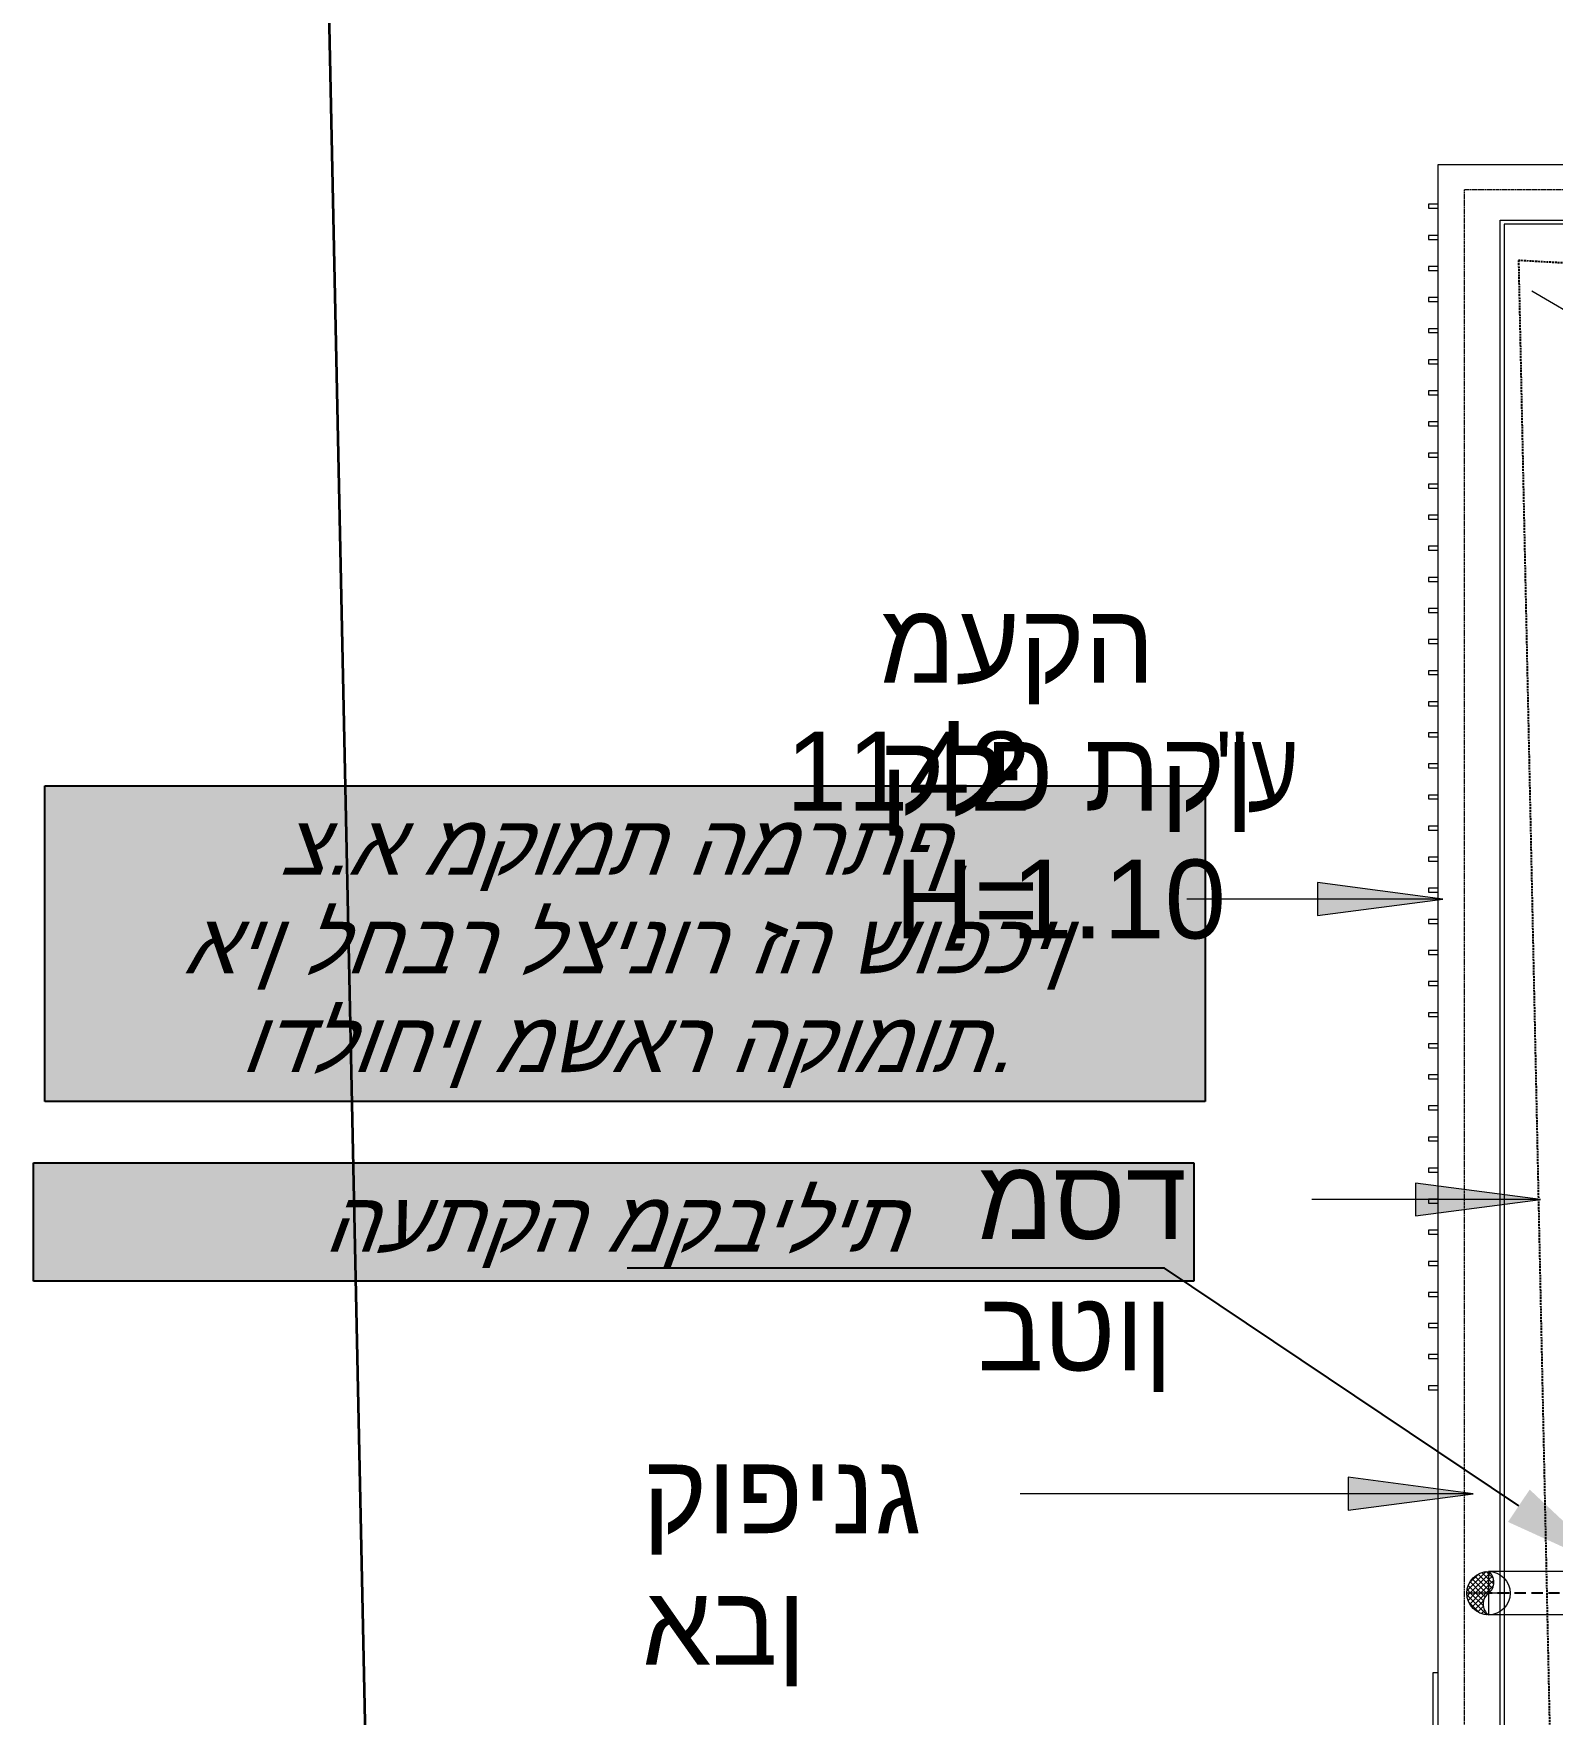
# Model space of a CAD drawing. Header units: centimetres. Extents: x 14435 to 32127, y -4289 to 2500.
# Drawn here: x 17912.9 to 18297.7, y -532.7 to -106.7 of the extents above; entities that cross this region are included whole.
import ezdxf
from ezdxf import colors
from ezdxf.entities.mleader import LeaderData, LeaderLine
from ezdxf.math import Vec2, Vec3

# ---------------------------------------------------------------- set-up
doc = ezdxf.new("R2010")
doc.units = ezdxf.units.CM
doc.linetypes.add('Dash Tiny', pattern=[0.12, 0.06, -0.06])
doc.linetypes.add('Hidden', pattern=[0.714375, 0.47625, -0.238125])
for name, color, linetype, lineweight in [('A-DETL', 7, 'Continuous', 5), ('A-FLOR', 7, 'Continuous', 13), ('A-FLOR-HRAL', 7, 'Continuous', 5), ('A-GLAZ', 7, 'Continuous', 13), ('A-GLAZ-CWMG', 7, 'Continuous', 5), ('G-ANNO-TEXT', 7, 'Continuous', 5)]:
    doc.layers.add(name, color=color, linetype=linetype, lineweight=lineweight)
for name, color, linetype in [('biov 110', 252, 'Continuous'), ('biov center', 130, 'Hidden'), ('BLACK', 250, 'Continuous'), ('hot water', 1, 'Continuous'), ('num of plumbing', 250, 'Continuous')]:
    doc.layers.add(name, color=color, linetype=linetype)
doc.styles.add('Arial_3', font='arial.ttf', dxfattribs={"height": 15})
doc.styles.add('MUR', font='MIRYL', dxfattribs={"oblique": 20})

# ---------------------------------------------------------------- blocks, each defined once
blk = doc.blocks.new('חלון חד כנפי - שירותים מרתף-907261-קומה א - Dependent 1')
at = {"layer": 'A-GLAZ'}
for p, q in [((-33, 12.8), (-33, 14)), ((-33, 14), (33, 14)), ((33, 14), (33, 12.8))]:
    blk.add_line(p, q, dxfattribs=at)
blk = doc.blocks.new('Railing - Railing-956124-קומה א - Dependent 1')
at = {"layer": 'A-FLOR-HRAL'}
for p, q in [((-565.46, -1633.98), (349.64, -1633.98)), ((-565.46, -2200.24), (-565.46, -1633.98)), ((348.64, -1634.98), (-564.46, -1634.98)), ((-564.46, -1634.98), (-564.46, -2199.24))]:
    blk.add_line(p, q, dxfattribs=at)
blk = doc.blocks.new('Rectangular Mullion - פרופיל מרובע 4_1-1033995-קומה א - Dependent 1')
at = {"layer": 'A-GLAZ-CWMG'}
h = blk.add_hatch(dxfattribs=at)
h.set_pattern_fill('FP_59', color=256, style=0, pattern_type=2)
h.set_pattern_definition([(0, (1629.976, 581.602), (0, 10), [])])
h.paths.add_polyline_path([(-1, -2), (-1, 0.35), (0, 0.35), (0, -2)], flags=0)
for p, q in [((-1, -2), (-1, 0.35)), ((0, 0.35), (0, -2)), ((0, -2), (-1, -2))]:
    blk.add_line(p, q, dxfattribs=at)
blk = doc.blocks.new('Rectangular Mullion - פרופיל מרובע 4_1-1033996-קומה א - Dependent 1')
at = {"layer": 'A-GLAZ-CWMG'}
h = blk.add_hatch(dxfattribs=at)
h.set_pattern_fill('FP_60', color=256, style=0, pattern_type=2)
h.set_pattern_definition([(180, (-1930.447, 581.602), (-1e-15, -10), [])])
h.paths.add_polyline_path([(0, 0.35), (-1, 0.35), (-1, -2), (0, -2)], flags=0)
for p, q in [((-1, 0.35), (-1, -2)), ((0, -2), (0, 0.35)), ((-1, -2), (0, -2))]:
    blk.add_line(p, q, dxfattribs=at)
blk = doc.blocks.new('Rectangular Mullion - פרופיל מרובע 4_1-1033991-קומה א - Dependent 1')
at = {"layer": 'A-GLAZ-CWMG'}
h = blk.add_hatch(dxfattribs=at)
h.set_pattern_fill('FP_61', color=256, style=0, pattern_type=2)
h.set_pattern_definition([(0, (1922.066, 581.602), (0, 10), [])])
h.paths.add_polyline_path([(-0.5, -2), (-0.5, 0.35), (0.5, 0.35), (0.5, -2)], flags=0)
for p, q in [((-0.5, -2), (-0.5, 0.35)), ((0.5, 0.35), (0.5, -2)), ((0.5, -2), (-0.5, -2))]:
    blk.add_line(p, q, dxfattribs=at)
blk = doc.blocks.new('Rectangular Mullion - פרופיל מרובע 4_1-V281-קומה א - Dependent 1')
at = {"layer": 'A-GLAZ-CWMG'}
h = blk.add_hatch(dxfattribs=at)
h.set_pattern_fill('FP_62', color=256, style=0, pattern_type=2)
h.set_pattern_definition([(0, (1914.185, 581.602), (0, 10), [])])
h.paths.add_polyline_path([(-0.5, -2), (-0.5, 0.35), (0.5, 0.35), (0.5, -2)], flags=0)
for p, q in [((-0.5, -2), (-0.5, 0.35)), ((0.5, 0.35), (0.5, -2)), ((0.5, -2), (-0.5, -2))]:
    blk.add_line(p, q, dxfattribs=at)
blk = doc.blocks.new('Rectangular Mullion - פרופיל מרובע 4_1-V282-קומה א - Dependent 1')
at = {"layer": 'A-GLAZ-CWMG'}
h = blk.add_hatch(dxfattribs=at)
h.set_pattern_fill('FP_63', color=256, style=0, pattern_type=2)
h.set_pattern_definition([(0, (1906.305, 581.602), (0, 10), [])])
h.paths.add_polyline_path([(-0.5, -2), (-0.5, 0.35), (0.5, 0.35), (0.5, -2)], flags=0)
for p, q in [((-0.5, -2), (-0.5, 0.35)), ((0.5, 0.35), (0.5, -2)), ((0.5, -2), (-0.5, -2))]:
    blk.add_line(p, q, dxfattribs=at)
blk = doc.blocks.new('Rectangular Mullion - פרופיל מרובע 4_1-V283-קומה א - Dependent 1')
at = {"layer": 'A-GLAZ-CWMG'}
h = blk.add_hatch(dxfattribs=at)
h.set_pattern_fill('FP_64', color=256, style=0, pattern_type=2)
h.set_pattern_definition([(0, (1898.424, 581.602), (0, 10), [])])
h.paths.add_polyline_path([(-0.5, -2), (-0.5, 0.35), (0.5, 0.35), (0.5, -2)], flags=0)
for p, q in [((-0.5, -2), (-0.5, 0.35)), ((0.5, 0.35), (0.5, -2)), ((0.5, -2), (-0.5, -2))]:
    blk.add_line(p, q, dxfattribs=at)
blk = doc.blocks.new('Rectangular Mullion - פרופיל מרובע 4_1-V284-קומה א - Dependent 1')
at = {"layer": 'A-GLAZ-CWMG'}
h = blk.add_hatch(dxfattribs=at)
h.set_pattern_fill('FP_65', color=256, style=0, pattern_type=2)
h.set_pattern_definition([(0, (1890.543, 581.602), (0, 10), [])])
h.paths.add_polyline_path([(-0.5, -2), (-0.5, 0.35), (0.5, 0.35), (0.5, -2)], flags=0)
for p, q in [((-0.5, -2), (-0.5, 0.35)), ((0.5, 0.35), (0.5, -2)), ((0.5, -2), (-0.5, -2))]:
    blk.add_line(p, q, dxfattribs=at)
blk = doc.blocks.new('Rectangular Mullion - פרופיל מרובע 4_1-V285-קומה א - Dependent 1')
at = {"layer": 'A-GLAZ-CWMG'}
h = blk.add_hatch(dxfattribs=at)
h.set_pattern_fill('FP_66', color=256, style=0, pattern_type=2)
h.set_pattern_definition([(0, (1882.662, 581.602), (0, 10), [])])
h.paths.add_polyline_path([(-0.5, -2), (-0.5, 0.35), (0.5, 0.35), (0.5, -2)], flags=0)
for p, q in [((-0.5, -2), (-0.5, 0.35)), ((0.5, 0.35), (0.5, -2)), ((0.5, -2), (-0.5, -2))]:
    blk.add_line(p, q, dxfattribs=at)
blk = doc.blocks.new('Rectangular Mullion - פרופיל מרובע 4_1-V286-קומה א - Dependent 1')
at = {"layer": 'A-GLAZ-CWMG'}
h = blk.add_hatch(dxfattribs=at)
h.set_pattern_fill('FP_67', color=256, style=0, pattern_type=2)
h.set_pattern_definition([(0, (1874.781, 581.602), (0, 10), [])])
h.paths.add_polyline_path([(-0.5, -2), (-0.5, 0.35), (0.5, 0.35), (0.5, -2)], flags=0)
for p, q in [((-0.5, -2), (-0.5, 0.35)), ((0.5, 0.35), (0.5, -2)), ((0.5, -2), (-0.5, -2))]:
    blk.add_line(p, q, dxfattribs=at)
blk = doc.blocks.new('Rectangular Mullion - פרופיל מרובע 4_1-V287-קומה א - Dependent 1')
at = {"layer": 'A-GLAZ-CWMG'}
h = blk.add_hatch(dxfattribs=at)
h.set_pattern_fill('FP_68', color=256, style=0, pattern_type=2)
h.set_pattern_definition([(0, (1866.9, 581.602), (0, 10), [])])
h.paths.add_polyline_path([(-0.5, -2), (-0.5, 0.35), (0.5, 0.35), (0.5, -2)], flags=0)
for p, q in [((-0.5, -2), (-0.5, 0.35)), ((0.5, 0.35), (0.5, -2)), ((0.5, -2), (-0.5, -2))]:
    blk.add_line(p, q, dxfattribs=at)
blk = doc.blocks.new('Rectangular Mullion - פרופיל מרובע 4_1-V288-קומה א - Dependent 1')
at = {"layer": 'A-GLAZ-CWMG'}
h = blk.add_hatch(dxfattribs=at)
h.set_pattern_fill('FP_69', color=256, style=0, pattern_type=2)
h.set_pattern_definition([(0, (1859.02, 581.602), (0, 10), [])])
h.paths.add_polyline_path([(-0.5, -2), (-0.5, 0.35), (0.5, 0.35), (0.5, -2)], flags=0)
for p, q in [((-0.5, -2), (-0.5, 0.35)), ((0.5, 0.35), (0.5, -2)), ((0.5, -2), (-0.5, -2))]:
    blk.add_line(p, q, dxfattribs=at)
blk = doc.blocks.new('Rectangular Mullion - פרופיל מרובע 4_1-V289-קומה א - Dependent 1')
at = {"layer": 'A-GLAZ-CWMG'}
h = blk.add_hatch(dxfattribs=at)
h.set_pattern_fill('FP_70', color=256, style=0, pattern_type=2)
h.set_pattern_definition([(0, (1851.139, 581.602), (0, 10), [])])
h.paths.add_polyline_path([(-0.5, -2), (-0.5, 0.35), (0.5, 0.35), (0.5, -2)], flags=0)
for p, q in [((-0.5, -2), (-0.5, 0.35)), ((0.5, 0.35), (0.5, -2)), ((0.5, -2), (-0.5, -2))]:
    blk.add_line(p, q, dxfattribs=at)
blk = doc.blocks.new('Rectangular Mullion - פרופיל מרובע 4_1-V290-קומה א - Dependent 1')
at = {"layer": 'A-GLAZ-CWMG'}
h = blk.add_hatch(dxfattribs=at)
h.set_pattern_fill('FP_71', color=256, style=0, pattern_type=2)
h.set_pattern_definition([(0, (1843.258, 581.602), (0, 10), [])])
h.paths.add_polyline_path([(-0.5, -2), (-0.5, 0.35), (0.5, 0.35), (0.5, -2)], flags=0)
for p, q in [((-0.5, -2), (-0.5, 0.35)), ((0.5, 0.35), (0.5, -2)), ((0.5, -2), (-0.5, -2))]:
    blk.add_line(p, q, dxfattribs=at)
blk = doc.blocks.new('Rectangular Mullion - פרופיל מרובע 4_1-V291-קומה א - Dependent 1')
at = {"layer": 'A-GLAZ-CWMG'}
h = blk.add_hatch(dxfattribs=at)
h.set_pattern_fill('FP_72', color=256, style=0, pattern_type=2)
h.set_pattern_definition([(0, (1835.377, 581.602), (0, 10), [])])
h.paths.add_polyline_path([(-0.5, -2), (-0.5, 0.35), (0.5, 0.35), (0.5, -2)], flags=0)
for p, q in [((-0.5, -2), (-0.5, 0.35)), ((0.5, 0.35), (0.5, -2)), ((0.5, -2), (-0.5, -2))]:
    blk.add_line(p, q, dxfattribs=at)
blk = doc.blocks.new('Rectangular Mullion - פרופיל מרובע 4_1-V292-קומה א - Dependent 1')
at = {"layer": 'A-GLAZ-CWMG'}
h = blk.add_hatch(dxfattribs=at)
h.set_pattern_fill('FP_73', color=256, style=0, pattern_type=2)
h.set_pattern_definition([(0, (1827.496, 581.602), (0, 10), [])])
h.paths.add_polyline_path([(-0.5, -2), (-0.5, 0.35), (0.5, 0.35), (0.5, -2)], flags=0)
for p, q in [((-0.5, -2), (-0.5, 0.35)), ((0.5, 0.35), (0.5, -2)), ((0.5, -2), (-0.5, -2))]:
    blk.add_line(p, q, dxfattribs=at)
blk = doc.blocks.new('Rectangular Mullion - פרופיל מרובע 4_1-V293-קומה א - Dependent 1')
at = {"layer": 'A-GLAZ-CWMG'}
h = blk.add_hatch(dxfattribs=at)
h.set_pattern_fill('FP_74', color=256, style=0, pattern_type=2)
h.set_pattern_definition([(0, (1819.615, 581.602), (0, 10), [])])
h.paths.add_polyline_path([(-0.5, -2), (-0.5, 0.35), (0.5, 0.35), (0.5, -2)], flags=0)
for p, q in [((-0.5, -2), (-0.5, 0.35)), ((0.5, 0.35), (0.5, -2)), ((0.5, -2), (-0.5, -2))]:
    blk.add_line(p, q, dxfattribs=at)
blk = doc.blocks.new('Rectangular Mullion - פרופיל מרובע 4_1-V294-קומה א - Dependent 1')
at = {"layer": 'A-GLAZ-CWMG'}
h = blk.add_hatch(dxfattribs=at)
h.set_pattern_fill('FP_75', color=256, style=0, pattern_type=2)
h.set_pattern_definition([(0, (1811.735, 581.602), (0, 10), [])])
h.paths.add_polyline_path([(-0.5, -2), (-0.5, 0.35), (0.5, 0.35), (0.5, -2)], flags=0)
for p, q in [((-0.5, -2), (-0.5, 0.35)), ((0.5, 0.35), (0.5, -2)), ((0.5, -2), (-0.5, -2))]:
    blk.add_line(p, q, dxfattribs=at)
blk = doc.blocks.new('Rectangular Mullion - פרופיל מרובע 4_1-V295-קומה א - Dependent 1')
at = {"layer": 'A-GLAZ-CWMG'}
h = blk.add_hatch(dxfattribs=at)
h.set_pattern_fill('FP_76', color=256, style=0, pattern_type=2)
h.set_pattern_definition([(0, (1803.854, 581.602), (0, 10), [])])
h.paths.add_polyline_path([(-0.5, -2), (-0.5, 0.35), (0.5, 0.35), (0.5, -2)], flags=0)
for p, q in [((-0.5, -2), (-0.5, 0.35)), ((0.5, 0.35), (0.5, -2)), ((0.5, -2), (-0.5, -2))]:
    blk.add_line(p, q, dxfattribs=at)
blk = doc.blocks.new('Rectangular Mullion - פרופיל מרובע 4_1-V296-קומה א - Dependent 1')
at = {"layer": 'A-GLAZ-CWMG'}
h = blk.add_hatch(dxfattribs=at)
h.set_pattern_fill('FP_77', color=256, style=0, pattern_type=2)
h.set_pattern_definition([(0, (1795.973, 581.602), (0, 10), [])])
h.paths.add_polyline_path([(-0.5, -2), (-0.5, 0.35), (0.5, 0.35), (0.5, -2)], flags=0)
for p, q in [((-0.5, -2), (-0.5, 0.35)), ((0.5, 0.35), (0.5, -2)), ((0.5, -2), (-0.5, -2))]:
    blk.add_line(p, q, dxfattribs=at)
blk = doc.blocks.new('Rectangular Mullion - פרופיל מרובע 4_1-V297-קומה א - Dependent 1')
at = {"layer": 'A-GLAZ-CWMG'}
h = blk.add_hatch(dxfattribs=at)
h.set_pattern_fill('FP_78', color=256, style=0, pattern_type=2)
h.set_pattern_definition([(0, (1788.092, 581.602), (0, 10), [])])
h.paths.add_polyline_path([(-0.5, -2), (-0.5, 0.35), (0.5, 0.35), (0.5, -2)], flags=0)
for p, q in [((-0.5, -2), (-0.5, 0.35)), ((0.5, 0.35), (0.5, -2)), ((0.5, -2), (-0.5, -2))]:
    blk.add_line(p, q, dxfattribs=at)
blk = doc.blocks.new('Rectangular Mullion - פרופיל מרובע 4_1-V298-קומה א - Dependent 1')
at = {"layer": 'A-GLAZ-CWMG'}
h = blk.add_hatch(dxfattribs=at)
h.set_pattern_fill('FP_79', color=256, style=0, pattern_type=2)
h.set_pattern_definition([(0, (1780.211, 581.602), (0, 10), [])])
h.paths.add_polyline_path([(-0.5, -2), (-0.5, 0.35), (0.5, 0.35), (0.5, -2)], flags=0)
for p, q in [((-0.5, -2), (-0.5, 0.35)), ((0.5, 0.35), (0.5, -2)), ((0.5, -2), (-0.5, -2))]:
    blk.add_line(p, q, dxfattribs=at)
blk = doc.blocks.new('Rectangular Mullion - פרופיל מרובע 4_1-V299-קומה א - Dependent 1')
at = {"layer": 'A-GLAZ-CWMG'}
h = blk.add_hatch(dxfattribs=at)
h.set_pattern_fill('FP_80', color=256, style=0, pattern_type=2)
h.set_pattern_definition([(0, (1772.331, 581.602), (0, 10), [])])
h.paths.add_polyline_path([(-0.5, -2), (-0.5, 0.35), (0.5, 0.35), (0.5, -2)], flags=0)
for p, q in [((-0.5, -2), (-0.5, 0.35)), ((0.5, 0.35), (0.5, -2)), ((0.5, -2), (-0.5, -2))]:
    blk.add_line(p, q, dxfattribs=at)
blk = doc.blocks.new('Rectangular Mullion - פרופיל מרובע 4_1-V300-קומה א - Dependent 1')
at = {"layer": 'A-GLAZ-CWMG'}
h = blk.add_hatch(dxfattribs=at)
h.set_pattern_fill('FP_81', color=256, style=0, pattern_type=2)
h.set_pattern_definition([(0, (1764.45, 581.602), (0, 10), [])])
h.paths.add_polyline_path([(-0.5, -2), (-0.5, 0.35), (0.5, 0.35), (0.5, -2)], flags=0)
for p, q in [((-0.5, -2), (-0.5, 0.35)), ((0.5, 0.35), (0.5, -2)), ((0.5, -2), (-0.5, -2))]:
    blk.add_line(p, q, dxfattribs=at)
blk = doc.blocks.new('Rectangular Mullion - פרופיל מרובע 4_1-V301-קומה א - Dependent 1')
at = {"layer": 'A-GLAZ-CWMG'}
h = blk.add_hatch(dxfattribs=at)
h.set_pattern_fill('FP_82', color=256, style=0, pattern_type=2)
h.set_pattern_definition([(0, (1756.569, 581.602), (0, 10), [])])
h.paths.add_polyline_path([(-0.5, -2), (-0.5, 0.35), (0.5, 0.35), (0.5, -2)], flags=0)
for p, q in [((-0.5, -2), (-0.5, 0.35)), ((0.5, 0.35), (0.5, -2)), ((0.5, -2), (-0.5, -2))]:
    blk.add_line(p, q, dxfattribs=at)
blk = doc.blocks.new('Rectangular Mullion - פרופיל מרובע 4_1-V302-קומה א - Dependent 1')
at = {"layer": 'A-GLAZ-CWMG'}
h = blk.add_hatch(dxfattribs=at)
h.set_pattern_fill('FP_83', color=256, style=0, pattern_type=2)
h.set_pattern_definition([(0, (1748.688, 581.602), (0, 10), [])])
h.paths.add_polyline_path([(-0.5, -2), (-0.5, 0.35), (0.5, 0.35), (0.5, -2)], flags=0)
for p, q in [((-0.5, -2), (-0.5, 0.35)), ((0.5, 0.35), (0.5, -2)), ((0.5, -2), (-0.5, -2))]:
    blk.add_line(p, q, dxfattribs=at)
blk = doc.blocks.new('Rectangular Mullion - פרופיל מרובע 4_1-V303-קומה א - Dependent 1')
at = {"layer": 'A-GLAZ-CWMG'}
h = blk.add_hatch(dxfattribs=at)
h.set_pattern_fill('FP_84', color=256, style=0, pattern_type=2)
h.set_pattern_definition([(0, (1740.807, 581.602), (0, 10), [])])
h.paths.add_polyline_path([(-0.5, -2), (-0.5, 0.35), (0.5, 0.35), (0.5, -2)], flags=0)
for p, q in [((-0.5, -2), (-0.5, 0.35)), ((0.5, 0.35), (0.5, -2)), ((0.5, -2), (-0.5, -2))]:
    blk.add_line(p, q, dxfattribs=at)
blk = doc.blocks.new('Rectangular Mullion - פרופיל מרובע 4_1-V304-קומה א - Dependent 1')
at = {"layer": 'A-GLAZ-CWMG'}
h = blk.add_hatch(dxfattribs=at)
h.set_pattern_fill('FP_85', color=256, style=0, pattern_type=2)
h.set_pattern_definition([(0, (1732.926, 581.602), (0, 10), [])])
h.paths.add_polyline_path([(-0.5, -2), (-0.5, 0.35), (0.5, 0.35), (0.5, -2)], flags=0)
for p, q in [((-0.5, -2), (-0.5, 0.35)), ((0.5, 0.35), (0.5, -2)), ((0.5, -2), (-0.5, -2))]:
    blk.add_line(p, q, dxfattribs=at)
blk = doc.blocks.new('Rectangular Mullion - פרופיל מרובע 4_1-V305-קומה א - Dependent 1')
at = {"layer": 'A-GLAZ-CWMG'}
h = blk.add_hatch(dxfattribs=at)
h.set_pattern_fill('FP_86', color=256, style=0, pattern_type=2)
h.set_pattern_definition([(0, (1725.046, 581.602), (0, 10), [])])
h.paths.add_polyline_path([(-0.5, -2), (-0.5, 0.35), (0.5, 0.35), (0.5, -2)], flags=0)
for p, q in [((-0.5, -2), (-0.5, 0.35)), ((0.5, 0.35), (0.5, -2)), ((0.5, -2), (-0.5, -2))]:
    blk.add_line(p, q, dxfattribs=at)
blk = doc.blocks.new('Rectangular Mullion - פרופיל מרובע 4_1-V306-קומה א - Dependent 1')
at = {"layer": 'A-GLAZ-CWMG'}
h = blk.add_hatch(dxfattribs=at)
h.set_pattern_fill('FP_87', color=256, style=0, pattern_type=2)
h.set_pattern_definition([(0, (1717.165, 581.602), (0, 10), [])])
h.paths.add_polyline_path([(-0.5, -2), (-0.5, 0.35), (0.5, 0.35), (0.5, -2)], flags=0)
for p, q in [((-0.5, -2), (-0.5, 0.35)), ((0.5, 0.35), (0.5, -2)), ((0.5, -2), (-0.5, -2))]:
    blk.add_line(p, q, dxfattribs=at)
blk = doc.blocks.new('Rectangular Mullion - פרופיל מרובע 4_1-V307-קומה א - Dependent 1')
at = {"layer": 'A-GLAZ-CWMG'}
h = blk.add_hatch(dxfattribs=at)
h.set_pattern_fill('FP_88', color=256, style=0, pattern_type=2)
h.set_pattern_definition([(0, (1709.284, 581.602), (0, 10), [])])
h.paths.add_polyline_path([(-0.5, -2), (-0.5, 0.35), (0.5, 0.35), (0.5, -2)], flags=0)
for p, q in [((-0.5, -2), (-0.5, 0.35)), ((0.5, 0.35), (0.5, -2)), ((0.5, -2), (-0.5, -2))]:
    blk.add_line(p, q, dxfattribs=at)
blk = doc.blocks.new('Rectangular Mullion - פרופיל מרובע 4_1-V308-קומה א - Dependent 1')
at = {"layer": 'A-GLAZ-CWMG'}
h = blk.add_hatch(dxfattribs=at)
h.set_pattern_fill('FP_89', color=256, style=0, pattern_type=2)
h.set_pattern_definition([(0, (1701.403, 581.602), (0, 10), [])])
h.paths.add_polyline_path([(-0.5, -2), (-0.5, 0.35), (0.5, 0.35), (0.5, -2)], flags=0)
for p, q in [((-0.5, -2), (-0.5, 0.35)), ((0.5, 0.35), (0.5, -2)), ((0.5, -2), (-0.5, -2))]:
    blk.add_line(p, q, dxfattribs=at)
blk = doc.blocks.new('Rectangular Mullion - פרופיל מרובע 4_1-V309-קומה א - Dependent 1')
at = {"layer": 'A-GLAZ-CWMG'}
h = blk.add_hatch(dxfattribs=at)
h.set_pattern_fill('FP_90', color=256, style=0, pattern_type=2)
h.set_pattern_definition([(0, (1693.522, 581.602), (0, 10), [])])
h.paths.add_polyline_path([(-0.5, -2), (-0.5, 0.35), (0.5, 0.35), (0.5, -2)], flags=0)
for p, q in [((-0.5, -2), (-0.5, 0.35)), ((0.5, 0.35), (0.5, -2)), ((0.5, -2), (-0.5, -2))]:
    blk.add_line(p, q, dxfattribs=at)
blk = doc.blocks.new('Rectangular Mullion - פרופיל מרובע 4_1-V310-קומה א - Dependent 1')
at = {"layer": 'A-GLAZ-CWMG'}
h = blk.add_hatch(dxfattribs=at)
h.set_pattern_fill('FP_91', color=256, style=0, pattern_type=2)
h.set_pattern_definition([(0, (1685.641, 581.602), (0, 10), [])])
h.paths.add_polyline_path([(-0.5, -2), (-0.5, 0.35), (0.5, 0.35), (0.5, -2)], flags=0)
for p, q in [((-0.5, -2), (-0.5, 0.35)), ((0.5, 0.35), (0.5, -2)), ((0.5, -2), (-0.5, -2))]:
    blk.add_line(p, q, dxfattribs=at)
blk = doc.blocks.new('Rectangular Mullion - פרופיל מרובע 4_1-V311-קומה א - Dependent 1')
at = {"layer": 'A-GLAZ-CWMG'}
h = blk.add_hatch(dxfattribs=at)
h.set_pattern_fill('FP_92', color=256, style=0, pattern_type=2)
h.set_pattern_definition([(0, (1677.761, 581.602), (0, 10), [])])
h.paths.add_polyline_path([(-0.5, -2), (-0.5, 0.35), (0.5, 0.35), (0.5, -2)], flags=0)
for p, q in [((-0.5, -2), (-0.5, 0.35)), ((0.5, 0.35), (0.5, -2)), ((0.5, -2), (-0.5, -2))]:
    blk.add_line(p, q, dxfattribs=at)
blk = doc.blocks.new('Rectangular Mullion - פרופיל מרובע 4_1-V312-קומה א - Dependent 1')
at = {"layer": 'A-GLAZ-CWMG'}
h = blk.add_hatch(dxfattribs=at)
h.set_pattern_fill('FP_93', color=256, style=0, pattern_type=2)
h.set_pattern_definition([(0, (1669.88, 581.602), (0, 10), [])])
h.paths.add_polyline_path([(-0.5, -2), (-0.5, 0.35), (0.5, 0.35), (0.5, -2)], flags=0)
for p, q in [((-0.5, -2), (-0.5, 0.35)), ((0.5, 0.35), (0.5, -2)), ((0.5, -2), (-0.5, -2))]:
    blk.add_line(p, q, dxfattribs=at)
blk = doc.blocks.new('Rectangular Mullion - פרופיל מרובע 4_1-V313-קומה א - Dependent 1')
at = {"layer": 'A-GLAZ-CWMG'}
h = blk.add_hatch(dxfattribs=at)
h.set_pattern_fill('FP_94', color=256, style=0, pattern_type=2)
h.set_pattern_definition([(0, (1661.999, 581.602), (0, 10), [])])
h.paths.add_polyline_path([(-0.5, -2), (-0.5, 0.35), (0.5, 0.35), (0.5, -2)], flags=0)
for p, q in [((-0.5, -2), (-0.5, 0.35)), ((0.5, 0.35), (0.5, -2)), ((0.5, -2), (-0.5, -2))]:
    blk.add_line(p, q, dxfattribs=at)
blk = doc.blocks.new('Rectangular Mullion - פרופיל מרובע 4_1-V314-קומה א - Dependent 1')
at = {"layer": 'A-GLAZ-CWMG'}
h = blk.add_hatch(dxfattribs=at)
h.set_pattern_fill('FP_95', color=256, style=0, pattern_type=2)
h.set_pattern_definition([(0, (1654.118, 581.602), (0, 10), [])])
h.paths.add_polyline_path([(-0.5, -2), (-0.5, 0.35), (0.5, 0.35), (0.5, -2)], flags=0)
for p, q in [((-0.5, -2), (-0.5, 0.35)), ((0.5, 0.35), (0.5, -2)), ((0.5, -2), (-0.5, -2))]:
    blk.add_line(p, q, dxfattribs=at)
blk = doc.blocks.new('Rectangular Mullion - פרופיל מרובע 4_1-V315-קומה א - Dependent 1')
at = {"layer": 'A-GLAZ-CWMG'}
h = blk.add_hatch(dxfattribs=at)
h.set_pattern_fill('FP_96', color=256, style=0, pattern_type=2)
h.set_pattern_definition([(0, (1646.237, 581.602), (0, 10), [])])
h.paths.add_polyline_path([(-0.5, -2), (-0.5, 0.35), (0.5, 0.35), (0.5, -2)], flags=0)
for p, q in [((-0.5, -2), (-0.5, 0.35)), ((0.5, 0.35), (0.5, -2)), ((0.5, -2), (-0.5, -2))]:
    blk.add_line(p, q, dxfattribs=at)
blk = doc.blocks.new('Rectangular Mullion - פרופיל מרובע 4_1-V316-קומה א - Dependent 1')
at = {"layer": 'A-GLAZ-CWMG'}
h = blk.add_hatch(dxfattribs=at)
h.set_pattern_fill('FP_97', color=256, style=0, pattern_type=2)
h.set_pattern_definition([(0, (1638.356, 581.602), (0, 10), [])])
h.paths.add_polyline_path([(-0.5, -2), (-0.5, 0.35), (0.5, 0.35), (0.5, -2)], flags=0)
for p, q in [((-0.5, -2), (-0.5, 0.35)), ((0.5, 0.35), (0.5, -2)), ((0.5, -2), (-0.5, -2))]:
    blk.add_line(p, q, dxfattribs=at)
blk = doc.blocks.new('alef')
at = {"layer": 'G-ANNO-TEXT'}
for points in [[(50992.23, -11410.98), (50960.48, -11406.8), (50960.48, -11415.16)], [(51016.99, -11487.15), (50985.24, -11482.97), (50985.24, -11491.33)], [(50999.93, -11561.74), (50968.18, -11557.56), (50968.18, -11565.92)]]:
    blk.add_hatch(color=256, dxfattribs=at).paths.add_polyline_path(points, flags=0)
at = {"layer": 'A-DETL', "color": 176, "lineweight": 35, "true_color": 0x000080}
blk.add_line((50748, -12981.58), (50700.32, -10730.07), dxfattribs=at)
at = {"layer": 'A-DETL', "color": 7, "linetype": 'Dash Tiny'}
for p, q in [((50997.72, -11815.9), (50997.72, -11231.16)), ((50997.72, -11231.16), (51935.37, -11231.16))]:
    blk.add_line(p, q, dxfattribs=at)
at = {"layer": 'A-DETL', "color": 1, "linetype": 'Hidden', "lineweight": 25, "true_color": 0xff0000}
for p, q in [((51011.38, -11249.11), (51042.07, -12698.46)), ((51934.61, -11303.14), (51011.38, -11249.11))]:
    blk.add_line(p, q, dxfattribs=at)
at = {"layer": 'A-DETL', "color": 9, "true_color": 0xc0c0c0}
blk.add_line((51101.38, -11307.89), (51014.72, -11256.89), dxfattribs=at)
at = {"layer": 'A-FLOR'}
for p, q in [((51940.81, -11224.89), (50990.92, -11224.89)), ((50990.92, -11224.89), (50990.92, -11820.9))]:
    blk.add_line(p, q, dxfattribs=at)
at = {"layer": 'G-ANNO-TEXT'}
for p, q in [((50992.23, -11410.98), (50960.48, -11406.8)), ((50960.48, -11406.8), (50960.48, -11415.16)), ((50955.41, -11410.98), (50927.33, -11410.98)), ((50992.23, -11410.98), (50955.41, -11410.98)), ((50960.48, -11415.16), (50992.23, -11410.98)), ((51016.99, -11487.15), (50985.24, -11482.97)), ((50985.24, -11482.97), (50985.24, -11491.33)), ((51016.99, -11487.15), (50958.98, -11487.15)), ((50985.24, -11491.33), (51016.99, -11487.15)), ((50999.93, -11561.74), (50968.18, -11557.56)), ((50968.18, -11557.56), (50968.18, -11565.92)), ((50885.67, -11561.74), (50885.13, -11561.74)), ((50910, -11561.74), (50885.67, -11561.74)), ((50999.93, -11561.74), (50910, -11561.74)), ((50968.18, -11565.92), (50999.93, -11561.74))]:
    blk.add_line(p, q, dxfattribs=at)
at = {"layer": 'A-FLOR-HRAL'}
blk.add_blockref('Railing - Railing-956124-קומה א - Dependent 1', (51572.17, -9604.92), dxfattribs=at)
at = {"layer": 'A-GLAZ', "rotation": 89.99999999999991}
blk.add_blockref('חלון חד כנפי - שירותים מרתף-907261-קומה א - Dependent 1', (51003.72, -11640.02), dxfattribs=at)
at = {"layer": 'A-GLAZ-CWMG', "extrusion": (0, 0, -1), "rotation": 90.00000000000007}
for name, p in [('Rectangular Mullion - פרופיל מרובע 4_1-1033995-קומה א - Dependent 1', (-50990.57, -11234.89)), ('Rectangular Mullion - פרופיל מרובע 4_1-V316-קומה א - Dependent 1', (-50990.57, -11243.28)), ('Rectangular Mullion - פרופיל מרובע 4_1-V315-קומה א - Dependent 1', (-50990.57, -11251.16)), ('Rectangular Mullion - פרופיל מרובע 4_1-V314-קומה א - Dependent 1', (-50990.57, -11259.04)), ('Rectangular Mullion - פרופיל מרובע 4_1-V313-קומה א - Dependent 1', (-50990.57, -11266.92)), ('Rectangular Mullion - פרופיל מרובע 4_1-V312-קומה א - Dependent 1', (-50990.57, -11274.8)), ('Rectangular Mullion - פרופיל מרובע 4_1-V311-קומה א - Dependent 1', (-50990.57, -11282.68)), ('Rectangular Mullion - פרופיל מרובע 4_1-V310-קומה א - Dependent 1', (-50990.57, -11290.56)), ('Rectangular Mullion - פרופיל מרובע 4_1-V309-קומה א - Dependent 1', (-50990.57, -11298.44)), ('Rectangular Mullion - פרופיל מרובע 4_1-V308-קומה א - Dependent 1', (-50990.57, -11306.32)), ('Rectangular Mullion - פרופיל מרובע 4_1-V307-קומה א - Dependent 1', (-50990.57, -11314.2)), ('Rectangular Mullion - פרופיל מרובע 4_1-V306-קומה א - Dependent 1', (-50990.57, -11322.08)), ('Rectangular Mullion - פרופיל מרובע 4_1-V305-קומה א - Dependent 1', (-50990.57, -11329.96)), ('Rectangular Mullion - פרופיל מרובע 4_1-V304-קומה א - Dependent 1', (-50990.57, -11337.84)), ('Rectangular Mullion - פרופיל מרובע 4_1-V303-קומה א - Dependent 1', (-50990.57, -11345.73)), ('Rectangular Mullion - פרופיל מרובע 4_1-V302-קומה א - Dependent 1', (-50990.57, -11353.61)), ('Rectangular Mullion - פרופיל מרובע 4_1-V301-קומה א - Dependent 1', (-50990.57, -11361.49)), ('Rectangular Mullion - פרופיל מרובע 4_1-V300-קומה א - Dependent 1', (-50990.57, -11369.37)), ('Rectangular Mullion - פרופיל מרובע 4_1-V299-קומה א - Dependent 1', (-50990.57, -11377.25)), ('Rectangular Mullion - פרופיל מרובע 4_1-V298-קומה א - Dependent 1', (-50990.57, -11385.13)), ('Rectangular Mullion - פרופיל מרובע 4_1-V297-קומה א - Dependent 1', (-50990.57, -11393.01)), ('Rectangular Mullion - פרופיל מרובע 4_1-V296-קומה א - Dependent 1', (-50990.57, -11400.89)), ('Rectangular Mullion - פרופיל מרובע 4_1-V295-קומה א - Dependent 1', (-50990.57, -11408.77)), ('Rectangular Mullion - פרופיל מרובע 4_1-V294-קומה א - Dependent 1', (-50990.57, -11416.65)), ('Rectangular Mullion - פרופיל מרובע 4_1-V293-קומה א - Dependent 1', (-50990.57, -11424.53)), ('Rectangular Mullion - פרופיל מרובע 4_1-V292-קומה א - Dependent 1', (-50990.57, -11432.41)), ('Rectangular Mullion - פרופיל מרובע 4_1-V291-קומה א - Dependent 1', (-50990.57, -11440.3)), ('Rectangular Mullion - פרופיל מרובע 4_1-V290-קומה א - Dependent 1', (-50990.57, -11448.18)), ('Rectangular Mullion - פרופיל מרובע 4_1-V289-קומה א - Dependent 1', (-50990.57, -11456.06)), ('Rectangular Mullion - פרופיל מרובע 4_1-V288-קומה א - Dependent 1', (-50990.57, -11463.94)), ('Rectangular Mullion - פרופיל מרובע 4_1-V287-קומה א - Dependent 1', (-50990.57, -11471.82)), ('Rectangular Mullion - פרופיל מרובע 4_1-V286-קומה א - Dependent 1', (-50990.57, -11479.7)), ('Rectangular Mullion - פרופיל מרובע 4_1-V285-קומה א - Dependent 1', (-50990.57, -11487.58)), ('Rectangular Mullion - פרופיל מרובע 4_1-V284-קומה א - Dependent 1', (-50990.57, -11495.46)), ('Rectangular Mullion - פרופיל מרובע 4_1-V283-קומה א - Dependent 1', (-50990.57, -11503.34)), ('Rectangular Mullion - פרופיל מרובע 4_1-V282-קומה א - Dependent 1', (-50990.57, -11511.22)), ('Rectangular Mullion - פרופיל מרובע 4_1-V281-קומה א - Dependent 1', (-50990.57, -11519.1)), ('Rectangular Mullion - פרופיל מרובע 4_1-1033991-קומה א - Dependent 1', (-50990.57, -11526.98))]:
    blk.add_blockref(name, p, dxfattribs=at)
at = {"layer": 'A-GLAZ-CWMG', "rotation": 269.9999999999999}
blk.add_blockref('Rectangular Mullion - פרופיל מרובע 4_1-1033996-קומה א - Dependent 1', (50990.57, -11535.37), dxfattribs=at)
at = {"layer": 'G-ANNO-TEXT', "char_height": 20, "attachment_point": 1, "style": 'Arial_3'}
for s, insert, width in [('\\fArial|b0|i0|c177|p34|;\\W.8; ', (50931.57, -11336.15), 7.6962), ('מעקה קל', (50849.55, -11336.15), 99.4093), ('1142', (50825.73, -11368.57), 61.5696), ('פ תקן ', (50876.53, -11368.57), 70.5485), ('\\fArial|b0|i0|c177|p34|;\\W.8;"', (50934.74, -11368.57), 9.6203), ('\\fArial|b0|i0|c177|p34|;\\W.8;ע', (50942.68, -11368.57), 14.751), ('H=', (50853.25, -11400.98), 35.9156), ('1.10', (50882.88, -11400.98), 53.8734), ('\\fArial|b0|i0|c177|p34|;\\W.8; ', (50955.28, -11477.15), 4.4894), ('מסד בטון', (50874.32, -11477.15), 98.1265), ('קופינג אבן', (50789.35, -11551.74), 108.3881), ('\\fArial|b0|i0|c177|p34|;\\W.8; ', (50878.78, -11551.74), 7.6962)]:
    blk.add_mtext(s, dxfattribs=dict(at, insert=insert, width=width))
blk = doc.blocks.new('*U766')
at = {"layer": 'biov 110', "color": 6, "lineweight": 5}
for p, q in [((8478.18, 4006.24), (8564.84, 4006.24)), ((8478.18, 3995.24), (8564.84, 3995.24))]:
    blk.add_line(p, q, dxfattribs=at)
at = {"layer": 'biov center', "color": 3, "ltscale": 6}
blk.add_lwpolyline([(8478.18, 4000.74), (8564.84, 4000.74)], dxfattribs=at)

msp = doc.modelspace()

# ---------------------------------------------------------------- linework, layer by layer
at = {"layer": 'hot water', "color": 6, "lineweight": 15, "ltscale": 20}
msp.add_circle((18281.57, -502.01), 5.5, dxfattribs=at)
at = {"layer": 'num of plumbing', "lineweight": 0}
for p, q in [((18276.11, -501.42), (18280.99, -496.54)), ((18276.68, -499.51), (18279.08, -497.11)), ((18276.87, -502.01), (18281.57, -497.3)), ((18277.45, -498.37), (18281.08, -502.01)), ((18278.14, -497.71), (18281.57, -501.15)), ((18278.95, -497.17), (18281.57, -499.8)), ((18279.89, -496.77), (18281.57, -498.46)), ((18281, -496.54), (18281.57, -497.11)), ((18281.57, -496.51), (18281.57, -507.51)), ((18281.57, -497.3), (18281.99, -496.89)), ((18281.57, -497.11), (18282.8, -498.33)), ((18281.57, -498.65), (18282.54, -497.68)), ((18281.57, -498.46), (18282.89, -499.77)), ((18287.07, -502.01), (18276.07, -502.01)), ((18276.09, -502.4), (18281.18, -507.49)), ((18276.13, -502.75), (18276.87, -502.01)), ((18276.15, -501.11), (18277.04, -502.01)), ((18276.39, -503.84), (18278.22, -502.01)), ((18276.43, -500.05), (18278.39, -502.01)), ((18276.81, -504.76), (18279.56, -502.01)), ((18276.88, -499.15), (18279.74, -502.01)), ((18277.04, -502.01), (18280.26, -505.22)), ((18277.37, -505.55), (18280.91, -502.01)), ((18278.22, -502.01), (18281.57, -498.65)), ((18278.39, -502.01), (18280.32, -503.94)), ((18279.56, -502.01), (18281.57, -500)), ((18279.74, -502.01), (18280.71, -502.98)), ((18280.91, -502.01), (18281.57, -501.34)), ((18281.08, -502.01), (18281.31, -502.23)), ((18281.57, -500), (18282.88, -498.69)), ((18281.57, -499.8), (18282.56, -500.79)), ((18281.57, -501.34), (18282.82, -500.1)), ((18281.57, -501.15), (18282.02, -501.6)), ((18276.52, -504.18), (18279.4, -507.06)), ((18278.04, -506.22), (18280.32, -503.94)), ((18278.84, -506.78), (18280.28, -505.34)), ((18279.76, -507.2), (18280.61, -506.35)), ((18280.85, -507.46), (18281.17, -507.14))]:
    msp.add_line(p, q, dxfattribs=at)
msp.add_circle((18281.57, -502.01), 5.5, dxfattribs=at)
for centre, start, end in [((18279.44, -499.26), 307.761, 52.239), ((18283.7, -504.76), 127.761, 232.239)]:
    msp.add_arc(centre, 3.48, start, end, dxfattribs=at)

# ---------------------------------------------------------------- block references
msp.add_blockref('alef', (-32722.21, 11084.93))
at = {"xscale": -1, "rotation": 359.8947060711889}
msp.add_blockref('*U766', (26838.99, -4518.47), dxfattribs=at)

# ---------------------------------------------------------------- texts
at = {"layer": 'BLACK', "color": 1, "char_height": 15, "attachment_point": 1, "line_spacing_factor": 0.99999, "style": 'MUR', "bg_fill": 17, "box_fill_scale": 1.5, "bg_fill_color": 255, "bg_fill_transparency": 0}
for s, insert in [('\\A1;\\pxqc;{\\fArial|b0|i0|c177|p34;צ.א מקומת המרתף.\\Pאין לחבר לצינור זה שופכין ודלוחין משאר הקומות.}', (17923.28, -304.89)), ('\\A1;\\pxqc;{\\fArial|b0|i0|c177|p34;העתקה מקבילית}', (17920.41, -400.45))]:
    msp.add_mtext_dynamic_manual_height_columns(s, width=279.0294, gutter_width=252.09, heights=[0], dxfattribs=dict(at, insert=insert))

# ---------------------------------------------------------------- leaders
at = {"layer": 'BLACK', "color": 1, "lineweight": 18}
ml = msp.add_multileader_mtext('Standard', dxfattribs=at)
ml.set_content('')
ml.set_leader_properties()
ml.build(insert=Vec2(0, 0))
ml.multileader.update_dxf_attribs({"text_right_attachment_type": 6, "dogleg_length": 0.36, "arrow_head_size": 30})
ctx = ml.context
ctx.base_point, ctx.char_height, ctx.arrow_head_size, ctx.landing_gap_size, ctx.plane_origin = Vec3(18063.27, -419.62), 0.18, 30, 0.09, Vec3(18040.72, -337.65)
ctx.right_attachment = 6
notes = []
notes.append((ctx, [(0, (1, 1, 0), (18199.44, -419.62), (-1, 0), 136.17, [(0, [(18314.17, -496.56)], 0, [])])]))
ctx.mtext, ml.multileader.dxf.content_type = None, 0
for ctx, leaders in notes:
    for number, flags, end, landing, length, lines in leaders:
        leader = LeaderData()
        leader.index, (leader.has_last_leader_line, leader.has_dogleg_vector, leader.attachment_direction) = number, flags
        leader.last_leader_point, leader.dogleg_vector, leader.dogleg_length = Vec3(end), Vec3(landing), length
        for number, points, colour, breaks in lines:
            line = LeaderLine()
            line.index, line.vertices, line.color, line.breaks = number, Vec3.list(points), colors.encode_raw_color(colour), breaks
            leader.lines.append(line)
        ctx.leaders.append(leader)

doc.saveas('drawing.dxf')
